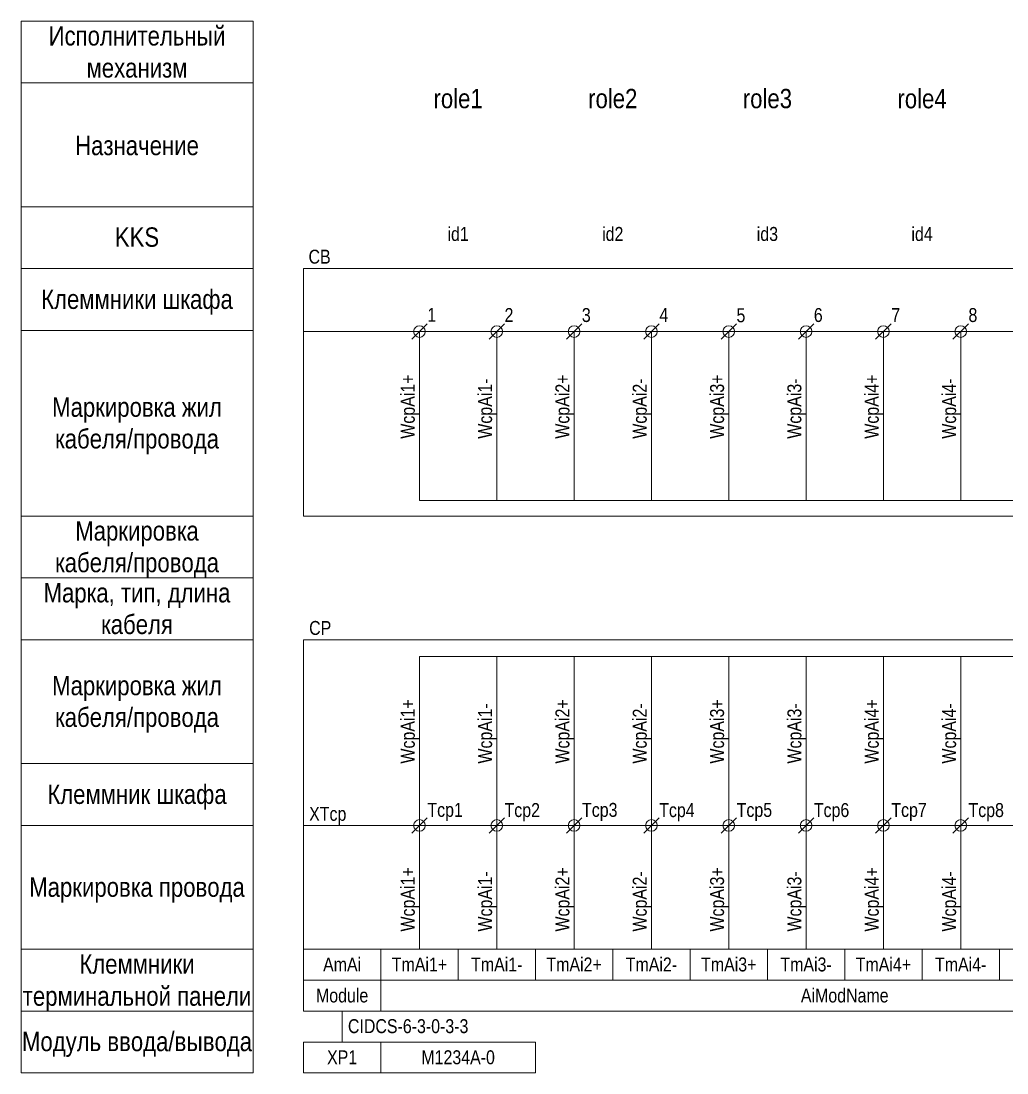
# Model space of a CAD drawing. Header units: millimetres. Extents: x 20 to 309, y -157 to -21.
# Drawn here: x 20 to 147.5, y -157 to -21 of the extents above; entities that cross this region are included whole.
import ezdxf

# ---------------------------------------------------------------- set-up
doc = ezdxf.new("R2010")
doc.units = ezdxf.units.MM
doc.header["$MEASUREMENT"] = 0
doc.linetypes.add('1_1', pattern=[2000, 1000, -1000])
doc.linetypes.add('4_2_1_2', pattern=[6702.777624, 3527.777672, -1763.888836, 0, -1411.111116])
for name, color, linetype in [('cp_names', 7, 'Continuous'), ('cp_params_ai', 7, 'Continuous'), ('cp_params_di', 7, 'Continuous'), ('cp_static_ai', 7, 'Continuous'), ('cp_static_di', 7, 'Continuous'), ('cp_static_do', 7, 'Continuous'), ('id_names', 7, 'Continuous'), ('id_params_ai', 7, 'Continuous'), ('id_static_ai', 7, 'Continuous'), ('id_static_di', 7, 'Continuous')]:
    doc.layers.add(name, color=color, linetype=linetype)
doc.styles.add('СГЕНЕРИР_СТИЛЬ_1', font='ARIALN.TTF')

msp = doc.modelspace()

# ---------------------------------------------------------------- linework, layer by layer
at = {"layer": 'cp_names', "color": 7, "linetype": 'Continuous', "lineweight": 15, "ltscale": 100}
for points in [[(20, -117), (50, -117), (50, -101), (20, -101)], [(20, -125), (50, -125), (50, -117), (20, -117)], [(20, -141), (50, -141), (50, -125), (20, -125)], [(20, -149), (50, -149), (50, -141), (20, -141)], [(20, -157), (50, -157), (50, -149), (20, -149)]]:
    msp.add_lwpolyline(points, close=True, dxfattribs=at)
at = {"layer": 'cp_static_ai', "color": 7, "linetype": 'Continuous', "lineweight": 15, "ltscale": 100}
for p, q in [((70.52577, -62.142885), (72.52577, -60.142885)), ((80.52577, -62.142885), (82.52577, -60.142885)), ((90.52577, -62.142885), (92.52577, -60.142885)), ((100.52577, -62.142885), (102.52577, -60.142885)), ((110.52577, -62.142885), (112.52577, -60.142885)), ((120.52577, -62.142885), (122.52577, -60.142885)), ((130.52577, -62.142885), (132.52577, -60.142885)), ((140.52577, -62.142885), (142.52577, -60.142885)), ((70.525773, -125.999996), (72.525773, -123.999996)), ((71.525773, -124.999996), (71.525773, -141)), ((80.525773, -125.999996), (82.525773, -123.999996)), ((81.525773, -124.999996), (81.525773, -141)), ((90.52577, -125.999996), (92.52577, -123.999996)), ((91.52577, -124.999996), (91.52577, -141)), ((100.52577, -125.999996), (102.52577, -123.999996)), ((101.52577, -124.999996), (101.52577, -141)), ((110.525766, -125.999996), (112.525766, -123.999996)), ((111.525766, -124.999996), (111.525766, -141)), ((120.525766, -125.999996), (122.525766, -123.999996)), ((121.525766, -124.999996), (121.525766, -141)), ((130.525763, -125.999996), (132.525763, -123.999996)), ((131.525763, -124.999996), (131.525763, -141)), ((140.525763, -125.999996), (142.525763, -123.999996)), ((141.525763, -124.999996), (141.525763, -141)), ((56.525773, -141), (309.325191, -141)), ((56.525773, -149), (309.325191, -149))]:
    msp.add_line(p, q, dxfattribs=at)
at = {"layer": 'cp_static_ai', "color": 7, "linetype": '1_1', "lineweight": 15, "ltscale": 100}
for p, q in [((309.325191, -101), (56.525773, -101)), ((56.525773, -101), (56.525773, -149))]:
    msp.add_line(p, q, dxfattribs=at)
at = {"layer": 'cp_static_ai', "color": 7, "linetype": 'Continuous', "lineweight": 15, "ltscale": 100}
for points in [[(66.525773, -141), (76.525773, -141), (76.525773, -145), (66.525773, -145)], [(76.525773, -141), (86.525773, -141), (86.525773, -145), (76.525773, -145)], [(86.52577, -141), (96.52577, -141), (96.52577, -145), (86.52577, -145)], [(96.52577, -141), (106.52577, -141), (106.52577, -145), (96.52577, -145)], [(106.525766, -141), (116.525766, -141), (116.525766, -145), (106.525766, -145)], [(116.525766, -141), (126.525766, -141), (126.525766, -145), (116.525766, -145)], [(126.525763, -141), (136.525763, -141), (136.525763, -145), (126.525763, -145)], [(136.525763, -141), (146.525763, -141), (146.525763, -145), (136.525763, -145)], [(146.52576, -141), (156.52576, -141), (156.52576, -145), (146.52576, -145)], [(66.525773, -145), (186.525753, -145), (186.525753, -149), (66.525773, -149)]]:
    msp.add_lwpolyline(points, close=True, dxfattribs=at)
for centre in [(71.52577, -61.142885), (81.52577, -61.142885), (91.52577, -61.142885), (101.52577, -61.142885), (111.52577, -61.142885), (121.52577, -61.142885), (131.52577, -61.142885), (141.52577, -61.142885), (71.525773, -124.999996), (81.525773, -124.999996), (91.52577, -124.999996), (101.52577, -124.999996), (111.525766, -124.999996), (121.525766, -124.999996), (131.525763, -124.999996), (141.525763, -124.999996)]:
    msp.add_circle(centre, 0.75, dxfattribs=at)
at = {"layer": 'cp_static_di', "color": 7, "linetype": '4_2_1_2', "lineweight": 15, "ltscale": 100}
for p, q in [((56.525773, -61.142885), (299.325191, -61.142885)), ((56.525773, -125), (309.325191, -125))]:
    msp.add_line(p, q, dxfattribs=at)
at = {"layer": 'cp_static_di', "color": 7, "linetype": 'Continuous', "lineweight": 15, "ltscale": 100}
for p, q in [((71.52577, -61.142885), (71.525771, -82.999962)), ((81.52577, -61.142885), (81.525771, -82.999962)), ((91.525766, -61.142885), (91.525768, -82.999962)), ((101.525766, -61.142885), (101.525768, -82.999962)), ((111.525763, -61.142885), (111.525765, -82.999962)), ((121.525763, -61.142885), (121.525765, -82.999962)), ((131.52576, -61.142885), (131.525761, -82.999962)), ((141.52576, -61.142885), (141.525761, -82.999962)), ((71.525771, -103.142919), (71.525773, -124.999996)), ((71.525771, -103.142919), (291.525739, -103.142919)), ((81.525771, -103.142919), (81.525773, -124.999996)), ((91.525768, -103.142919), (91.52577, -124.999996)), ((101.525768, -103.142919), (101.52577, -124.999996)), ((111.525765, -103.142919), (111.525766, -124.999996)), ((121.525765, -103.142919), (121.525766, -124.999996)), ((131.525761, -103.142919), (131.525763, -124.999996)), ((141.525761, -103.142919), (141.525763, -124.999996))]:
    msp.add_line(p, q, dxfattribs=at)
at = {"layer": 'cp_static_do', "color": 7, "linetype": 'Continuous', "lineweight": 15, "ltscale": 100}
msp.add_line((61.525773, -149), (61.525773, -153), dxfattribs=at)
for points in [[(66.525773, -149), (56.525773, -149), (56.525773, -145), (66.525773, -145)], [(66.525773, -157), (56.525773, -157), (56.525773, -153), (66.525773, -153)], [(66.525773, -153), (86.525773, -153), (86.525773, -157), (66.525773, -157)]]:
    msp.add_lwpolyline(points, close=True, dxfattribs=at)
at = {"layer": 'id_names', "color": 7, "linetype": 'Continuous', "lineweight": 15, "ltscale": 100}
for points in [[(20, -29), (50, -29), (50, -21), (20, -21)], [(20, -45), (50, -45), (50, -29), (20, -29)], [(20, -53), (50, -53), (50, -45), (20, -45)], [(20, -61), (50, -61), (50, -53), (20, -53)], [(20, -85), (50, -85), (50, -61), (20, -61)], [(20, -93), (50, -93), (50, -85), (20, -85)], [(20, -101), (50, -101), (50, -93), (20, -93)]]:
    msp.add_lwpolyline(points, close=True, dxfattribs=at)
at = {"layer": 'id_static_ai', "color": 7, "linetype": '1_1', "lineweight": 15, "ltscale": 100}
for p, q in [((56.525773, -53), (56.525773, -85)), ((299.325191, -53), (56.525773, -53)), ((299.325191, -85), (56.525773, -85))]:
    msp.add_line(p, q, dxfattribs=at)
at = {"layer": 'id_static_ai', "color": 7, "linetype": 'Continuous', "lineweight": 15, "ltscale": 100}
msp.add_line((71.525771, -82.999962), (291.525739, -82.999962), dxfattribs=at)

# ---------------------------------------------------------------- texts
at = {"layer": 'cp_names', "color": 7, "linetype": 'Continuous', "lineweight": 15, "insert": (35, -105.664115), "char_height": 2.5, "attachment_point": 2, "line_spacing_factor": 0.982786, "style": 'СГЕНЕРИР_СТИЛЬ_1'}
msp.add_mtext('\\A1;{\\pqc;\\fArial Narrow|b0|i0|c204|p34;Маркировка жил\\P\\pqc;\\fArial Narrow|b0|i0|c204|p34;кабеля/провода}', dxfattribs=at)
at = {"layer": 'cp_names', "color": 7, "linetype": 'Continuous', "lineweight": 15, "char_height": 2.5, "attachment_point": 2, "style": 'СГЕНЕРИР_СТИЛЬ_1'}
for s, insert in [('\\A1;{\\pqc;\\fArial Narrow|b0|i0|c204|p34;Клеммник\\fArial Narrow|b0|i0|c204|p34; шкафа}', (35, -119.717757)), ('\\A1;{\\pqc;\\fArial Narrow|b0|i0|c204|p34;Маркировка \\fArial Narrow|b0|i0|c204|p34;провода}', (35, -131.722933)), ('\\A1;{\\pqc;\\fArial Narrow|b0|i0|c204|p34;Модуль ввода/вывода}', (35.000029, -151.680589))]:
    msp.add_mtext(s, dxfattribs=dict(at, insert=insert))
at = {"layer": 'cp_names', "color": 7, "linetype": 'Continuous', "lineweight": 15, "insert": (35, -141.658923), "char_height": 2.5, "width": 30, "attachment_point": 2, "line_spacing_factor": 0.996518, "style": 'СГЕНЕРИР_СТИЛЬ_1'}
msp.add_mtext('\\A1;{\\pqc;\\fArial Narrow|b0|i0|c204|p34;Клеммник\\fArial Narrow|b0|i0|c204|p34;и терминальной панели}', dxfattribs=at)
at = {"layer": 'cp_params_ai', "color": 7, "linetype": 'Continuous', "lineweight": 15, "char_height": 1.8, "attachment_point": 1, "rotation": 90, "style": 'СГЕНЕРИР_СТИЛЬ_1'}
for s, insert in [('\\A1;{\\pql;\\fArial Narrow|b0|i0|c204|p34;WcpAi1\\fArial Narrow|b0|i0|c204|p34;+}', (69.116312, -74.999961)), ('\\A1;{\\pql;\\fArial Narrow|b0|i0|c204|p34;Wcp\\fArial Narrow|b0|i0|c204|p34;Ai\\fArial Narrow|b0|i0|c204|p34;1-}', (79.116307, -74.999961)), ('\\A1;{\\pql;\\fArial Narrow|b0|i0|c204|p34;WcpAi\\fArial Narrow|b0|i0|c204|p34;2\\fArial Narrow|b0|i0|c204|p34;+}', (89.116308, -74.999961)), ('\\A1;{\\pql;\\fArial Narrow|b0|i0|c204|p34;WcpAi\\fArial Narrow|b0|i0|c204|p34;2\\fArial Narrow|b0|i0|c204|p34;-}', (99.116304, -74.999961)), ('\\A1;{\\pql;\\fArial Narrow|b0|i0|c204|p34;WcpAi\\fArial Narrow|b0|i0|c204|p34;3\\fArial Narrow|b0|i0|c204|p34;+}', (109.116305, -74.999961)), ('\\A1;{\\pql;\\fArial Narrow|b0|i0|c204|p34;WcpAi\\fArial Narrow|b0|i0|c204|p34;3\\fArial Narrow|b0|i0|c204|p34;-}', (119.116301, -74.999961)), ('\\A1;{\\pql;\\fArial Narrow|b0|i0|c204|p34;WcpAi\\fArial Narrow|b0|i0|c204|p34;4\\fArial Narrow|b0|i0|c204|p34;+}', (129.123925, -74.999961)), ('\\A1;{\\pql;\\fArial Narrow|b0|i0|c204|p34;WcpAi\\fArial Narrow|b0|i0|c204|p34;4\\fArial Narrow|b0|i0|c204|p34;-}', (139.123921, -74.999961)), ('\\A1;{\\pql;\\fArial Narrow|b0|i0|c204|p34;WcpAi1\\fArial Narrow|b0|i0|c204|p34;+}', (69.116313, -116.999995)), ('\\A1;{\\pql;\\fArial Narrow|b0|i0|c204|p34;WcpAi\\fArial Narrow|b0|i0|c204|p34;2\\fArial Narrow|b0|i0|c204|p34;+}', (89.11631, -116.999995)), ('\\A1;{\\pql;\\fArial Narrow|b0|i0|c204|p34;WcpAi\\fArial Narrow|b0|i0|c204|p34;3\\fArial Narrow|b0|i0|c204|p34;+}', (109.116307, -116.999995)), ('\\A1;{\\pql;\\fArial Narrow|b0|i0|c204|p34;WcpAi\\fArial Narrow|b0|i0|c204|p34;4\\fArial Narrow|b0|i0|c204|p34;+}', (129.123927, -116.999995)), ('\\A1;{\\pql;\\fArial Narrow|b0|i0|c204|p34;Wcp\\fArial Narrow|b0|i0|c204|p34;Ai\\fArial Narrow|b0|i0|c204|p34;1-}', (79.116309, -116.999995)), ('\\A1;{\\pql;\\fArial Narrow|b0|i0|c204|p34;WcpAi\\fArial Narrow|b0|i0|c204|p34;2\\fArial Narrow|b0|i0|c204|p34;-}', (99.116306, -116.999995)), ('\\A1;{\\pql;\\fArial Narrow|b0|i0|c204|p34;WcpAi\\fArial Narrow|b0|i0|c204|p34;3\\fArial Narrow|b0|i0|c204|p34;-}', (119.116302, -116.999995)), ('\\A1;{\\pql;\\fArial Narrow|b0|i0|c204|p34;WcpAi\\fArial Narrow|b0|i0|c204|p34;4\\fArial Narrow|b0|i0|c204|p34;-}', (139.123923, -116.999995)), ('\\A1;{\\pql;\\fArial Narrow|b0|i0|c204|p34;WcpAi1\\fArial Narrow|b0|i0|c204|p34;+}', (69.116313, -138.715373)), ('\\A1;{\\pql;\\fArial Narrow|b0|i0|c204|p34;WcpAi\\fArial Narrow|b0|i0|c204|p34;2\\fArial Narrow|b0|i0|c204|p34;+}', (89.11631, -138.715373)), ('\\A1;{\\pql;\\fArial Narrow|b0|i0|c204|p34;WcpAi\\fArial Narrow|b0|i0|c204|p34;3\\fArial Narrow|b0|i0|c204|p34;+}', (109.116307, -138.715373)), ('\\A1;{\\pql;\\fArial Narrow|b0|i0|c204|p34;WcpAi\\fArial Narrow|b0|i0|c204|p34;4\\fArial Narrow|b0|i0|c204|p34;+}', (129.123927, -138.715373)), ('\\A1;{\\pql;\\fArial Narrow|b0|i0|c204|p34;Wcp\\fArial Narrow|b0|i0|c204|p34;Ai\\fArial Narrow|b0|i0|c204|p34;1-}', (79.116309, -138.715373)), ('\\A1;{\\pql;\\fArial Narrow|b0|i0|c204|p34;WcpAi\\fArial Narrow|b0|i0|c204|p34;2\\fArial Narrow|b0|i0|c204|p34;-}', (99.116306, -138.715373)), ('\\A1;{\\pql;\\fArial Narrow|b0|i0|c204|p34;Wcp\\fArial Narrow|b0|i0|c204|p34;Ai\\fArial Narrow|b0|i0|c204|p34;3-}', (119.116302, -138.715373)), ('\\A1;{\\pql;\\fArial Narrow|b0|i0|c204|p34;Wcp\\fArial Narrow|b0|i0|c204|p34;Ai\\fArial Narrow|b0|i0|c204|p34;4-}', (139.123923, -138.715373))]:
    msp.add_mtext(s, dxfattribs=dict(at, insert=insert))
at = {"layer": 'cp_params_ai', "color": 7, "linetype": 'Continuous', "lineweight": 15, "char_height": 1.8, "style": 'СГЕНЕРИР_СТИЛЬ_1'}
for s, insert, attachment_point in [('\\A1;{\\pql;\\fArial Narrow|b0|i0|c204|p34;CP}', (57.259036, -98.566398), 1), ('\\A1;{\\pql;\\fArial Narrow|b0|i0|c204|p34;Tcp1}', (72.55263, -122.087352), 1), ('\\A1;{\\pql;\\fArial Narrow|b0|i0|c204|p34;Tcp\\fArial Narrow|b0|i0|c204|p34;2}', (82.528954, -122.111029), 1), ('\\A1;{\\pql;\\fArial Narrow|b0|i0|c204|p34;Tcp\\fArial Narrow|b0|i0|c204|p34;3}', (92.552627, -122.087352), 1), ('\\A1;{\\pql;\\fArial Narrow|b0|i0|c204|p34;Tcp\\fArial Narrow|b0|i0|c204|p34;4}', (102.528951, -122.118652), 1), ('\\A1;{\\pql;\\fArial Narrow|b0|i0|c204|p34;Tcp\\fArial Narrow|b0|i0|c204|p34;5}', (112.552624, -122.094976), 1), ('\\A1;{\\pql;\\fArial Narrow|b0|i0|c204|p34;Tcp\\fArial Narrow|b0|i0|c204|p34;6}', (122.528947, -122.111029), 1), ('\\A1;{\\pql;\\fArial Narrow|b0|i0|c204|p34;Tcp\\fArial Narrow|b0|i0|c204|p34;7}', (132.55262, -122.094976), 1), ('\\A1;{\\pql;\\fArial Narrow|b0|i0|c204|p34;Tcp\\fArial Narrow|b0|i0|c204|p34;8}', (142.528944, -122.111029), 1), ('\\A1;{\\pql;\\fArial Narrow|b0|i0|c204|p34;XTcp}', (57.259036, -122.598162), 1), ('\\A1;{\\pqc;\\fArial Narrow|b0|i0|c204|p34;Tm\\fArial Narrow|b0|i0|c204|p34;Ai\\fArial Narrow|b0|i0|c204|p34;1+}', (71.525773, -142.072897), 2), ('\\A1;{\\pqc;\\fArial Narrow|b0|i0|c204|p34;Tm\\fArial Narrow|b0|i0|c204|p34;Ai\\fArial Narrow|b0|i0|c204|p34;1-}', (81.525773, -142.072897), 2), ('\\A1;{\\pqc;\\fArial Narrow|b0|i0|c204|p34;Tm\\fArial Narrow|b0|i0|c204|p34;Ai\\fArial Narrow|b0|i0|c204|p34;2+}', (91.52577, -142.072893), 2), ('\\A1;{\\pqc;\\fArial Narrow|b0|i0|c204|p34;Tm\\fArial Narrow|b0|i0|c204|p34;Ai\\fArial Narrow|b0|i0|c204|p34;2-}', (101.52577, -142.072893), 2), ('\\A1;{\\pqc;\\fArial Narrow|b0|i0|c204|p34;Tm\\fArial Narrow|b0|i0|c204|p34;Ai\\fArial Narrow|b0|i0|c204|p34;3+}', (111.525766, -142.072893), 2), ('\\A1;{\\pqc;\\fArial Narrow|b0|i0|c204|p34;Tm\\fArial Narrow|b0|i0|c204|p34;Ai\\fArial Narrow|b0|i0|c204|p34;3-}', (121.525766, -142.072893), 2), ('\\A1;{\\pqc;\\fArial Narrow|b0|i0|c204|p34;Tm\\fArial Narrow|b0|i0|c204|p34;Ai\\fArial Narrow|b0|i0|c204|p34;4+}', (131.525763, -142.080517), 2), ('\\A1;{\\pqc;\\fArial Narrow|b0|i0|c204|p34;Tm\\fArial Narrow|b0|i0|c204|p34;Ai\\fArial Narrow|b0|i0|c204|p34;4-}', (141.525763, -142.080517), 2), ('\\A1;{\\pqc;\\fArial Narrow|b0|i0|c204|p34;AiModName}', (126.525763, -146.080512), 2)]:
    msp.add_mtext(s, dxfattribs=dict(at, insert=insert, attachment_point=attachment_point))
at = {"layer": 'cp_params_di', "color": 7, "linetype": 'Continuous', "lineweight": 15, "char_height": 1.8, "style": 'СГЕНЕРИР_СТИЛЬ_1'}
for s, insert, attachment_point in [('\\A1;{\\pql;\\fArial Narrow|b0|i0|c204|p34;CB}', (57.181387, -50.566396), 1), ('\\A1;{\\pqc;\\fArial Narrow|b0|i0|c204|p34;Am\\fArial Narrow|b0|i0|c204|p34;A\\fArial Narrow|b0|i0|c204|p34;i}', (61.525773, -142.080517), 2)]:
    msp.add_mtext(s, dxfattribs=dict(at, insert=insert, attachment_point=attachment_point))
at = {"layer": 'cp_static_ai', "color": 7, "linetype": 'Continuous', "lineweight": 15, "char_height": 1.8, "attachment_point": 1, "style": 'СГЕНЕРИР_СТИЛЬ_1'}
for s, insert in [('\\A1;{\\pql;\\fArial Narrow|b0|i0|c204|p34;1}', (72.55263, -58.087352)), ('\\A1;{\\pql;\\fArial Narrow|b0|i0|c204|p34;2}', (82.528954, -58.111029)), ('\\A1;{\\pql;\\fArial Narrow|b0|i0|c204|p34;\\fArial Narrow|b0|i0|c204|p34;\\fArial Narrow|b0|i0|c204|p34;3}', (92.528954, -58.111029)), ('\\A1;{\\pql;\\fArial Narrow|b0|i0|c204|p34;\\fArial Narrow|b0|i0|c204|p34;\\fArial Narrow|b0|i0|c204|p34;4}', (102.55263, -58.094976)), ('\\A1;{\\pql;\\fArial Narrow|b0|i0|c204|p34;\\fArial Narrow|b0|i0|c204|p34;\\fArial Narrow|b0|i0|c204|p34;5}', (112.528954, -58.138135)), ('\\A1;{\\pql;\\fArial Narrow|b0|i0|c204|p34;\\fArial Narrow|b0|i0|c204|p34;\\fArial Narrow|b0|i0|c204|p34;6}', (122.528954, -58.111029)), ('\\A1;{\\pql;\\fArial Narrow|b0|i0|c204|p34;\\fArial Narrow|b0|i0|c204|p34;7}', (132.55263, -58.114458)), ('\\A1;{\\pql;\\fArial Narrow|b0|i0|c204|p34;\\fArial Narrow|b0|i0|c204|p34;8}', (142.528954, -58.111029))]:
    msp.add_mtext(s, dxfattribs=dict(at, insert=insert))
at = {"layer": 'cp_static_do', "color": 7, "linetype": 'Continuous', "lineweight": 15, "char_height": 1.8, "attachment_point": 2, "style": 'СГЕНЕРИР_СТИЛЬ_1'}
for s, insert in [('\\A1;{\\pqc;\\fArial Narrow|b0|i0|c204|p34;Module}', (61.525773, -146.080516)), ('\\A1;{\\pqc;\\fArial Narrow|b0|i0|c204|p34;XP1}', (61.525773, -154.072891)), ('\\A1;{\\pqc;\\fArial Narrow|b0|i0|c204|p34;M12\\fArial Narrow|b0|i0|c204|p34;34A\\fArial Narrow|b0|i0|c204|p34;-0}', (76.525773, -154.0729))]:
    msp.add_mtext(s, dxfattribs=dict(at, insert=insert))
at = {"layer": 'id_names', "color": 7, "linetype": 'Continuous', "lineweight": 15, "char_height": 2.5, "attachment_point": 2, "style": 'СГЕНЕРИР_СТИЛЬ_1'}
for s, insert, line_spacing_factor in [('\\A1;{\\pqc;\\fArial Narrow|b0|i0|c204|p34;Исполнительный\\P\\pqc;\\fArial Narrow|b0|i0|c204|p34;механизм}', (35, -21.664115), 0.994649), ('\\A1;{\\pqc;\\fArial Narrow|b0|i0|c204|p34;Маркировка жил\\P\\pqc;\\fArial Narrow|b0|i0|c204|p34;кабеля/провода}', (35, -69.664115), 0.982786), ('\\A1;{\\pqc;\\fArial Narrow|b0|i0|c204|p34;Маркировка\\P\\pqc;\\fArial Narrow|b0|i0|c204|p34;кабеля/провода}', (35, -85.664113), 0.982786), ('\\A1;{\\pqc;\\fArial Narrow|b0|i0|c204|p34;Марка, тип\\fArial Narrow|b0|i0|c204|p34;, длина\\P\\pqc;\\fArial Narrow|b0|i0|c204|p34;кабеля}', (35, -93.664115), 0.98101)]:
    msp.add_mtext(s, dxfattribs=dict(at, insert=insert, line_spacing_factor=line_spacing_factor))
for s, insert in [('\\A1;{\\pqc;\\fArial Narrow|b0|i0|c204|p34;Назначение}', (35, -35.840591)), ('\\A1;{\\pqc;\\fArial Narrow|b0|i0|c204|p34;KKS}', (35, -47.678817)), ('\\A1;{\\pqc;\\fArial Narrow|b0|i0|c204|p34;Клеммники шкафа}', (35, -55.717755))]:
    msp.add_mtext(s, dxfattribs=dict(at, insert=insert))
at = {"layer": 'id_params_ai', "color": 7, "linetype": 'Continuous', "lineweight": 15, "width": 18, "attachment_point": 2, "style": 'СГЕНЕРИР_СТИЛЬ_1'}
for s, insert, char_height in [('\\A1;{\\pqc;\\fArial Narrow|b0|i0|c204|p34;role\\fArial Narrow|b0|i0|c204|p34;1}', (76.525773, -29.771176), 2.5), ('\\A1;{\\pqc;\\fArial Narrow|b0|i0|c204|p34;role\\fArial Narrow|b0|i0|c204|p34;2}', (96.525773, -29.771176), 2.5), ('\\A1;{\\pqc;\\fArial Narrow|b0|i0|c204|p34;role\\fArial Narrow|b0|i0|c204|p34;3}', (116.525773, -29.771176), 2.5), ('\\A1;{\\pqc;\\fArial Narrow|b0|i0|c204|p34;role\\fArial Narrow|b0|i0|c204|p34;4}', (136.525773, -29.781765), 2.5), ('\\A1;{\\pqc;\\fArial Narrow|b0|i0|c204|p34;id\\fArial Narrow|b0|i0|c204|p34;1}', (76.525773, -47.625826), 1.8), ('\\A1;{\\pqc;\\fArial Narrow|b0|i0|c204|p34;id\\fArial Narrow|b0|i0|c204|p34;2}', (96.525773, -47.625826), 1.8), ('\\A1;{\\pqc;\\fArial Narrow|b0|i0|c204|p34;id\\fArial Narrow|b0|i0|c204|p34;3}', (116.525773, -47.625826), 1.8), ('\\A1;{\\pqc;\\fArial Narrow|b0|i0|c204|p34;id\\fArial Narrow|b0|i0|c204|p34;4}', (136.525773, -47.63345), 1.8)]:
    msp.add_mtext(s, dxfattribs=dict(at, insert=insert, char_height=char_height))
at = {"layer": 'id_static_di', "color": 7, "linetype": 'Continuous', "lineweight": 15, "insert": (62.277566, -150.048751), "char_height": 1.8, "attachment_point": 1, "style": 'СГЕНЕРИР_СТИЛЬ_1'}
msp.add_mtext('\\A1;{\\pql;\\fArial Narrow|b0|i0|c204|p34;CIDC\\fArial Narrow|b0|i0|c204|p34;S\\fArial Narrow|b0|i0|c204|p34;-6-3-0-3-3}', dxfattribs=at)

doc.saveas('drawing.dxf')
